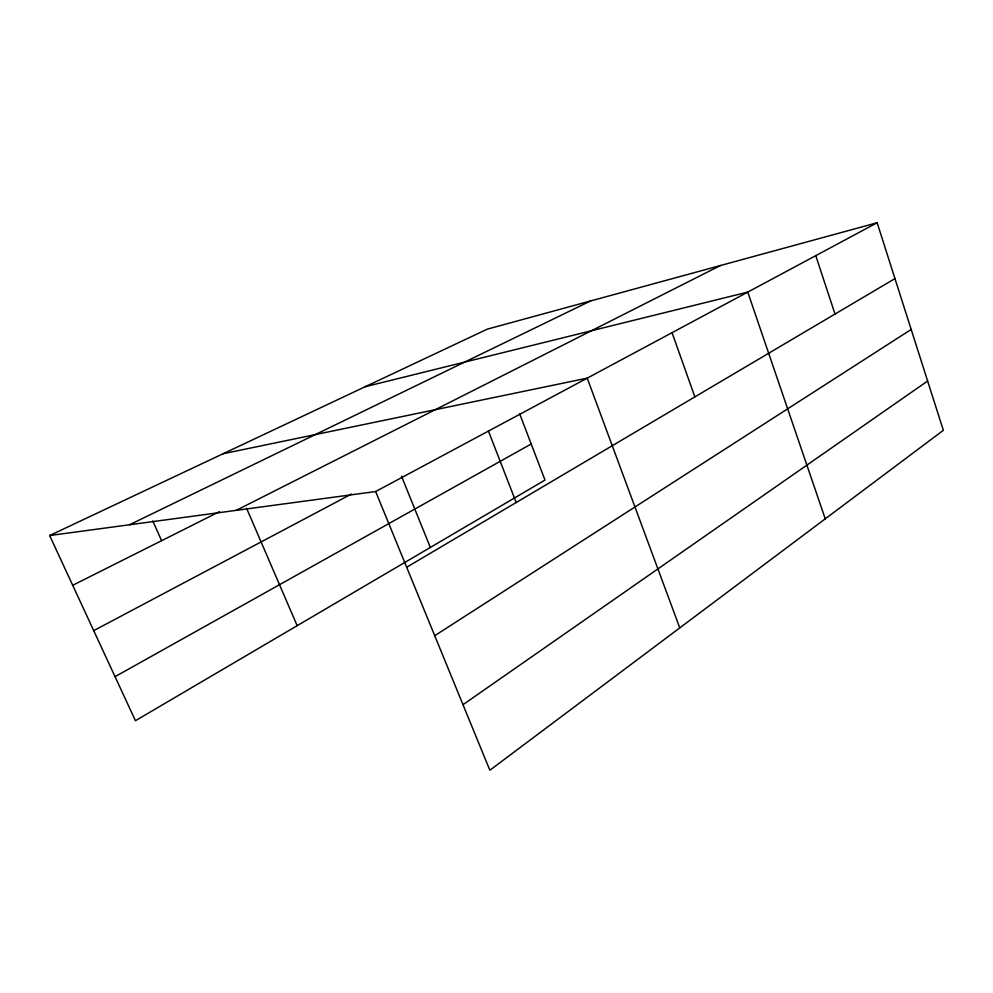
<?xml version="1.0" encoding="UTF-8"?>
<svg xmlns="http://www.w3.org/2000/svg" width="993" height="993" viewBox="0 0 993 993"><rect width="100%" height="100%" fill="white"/><g stroke="black" fill="none" stroke-linecap="round" stroke-linejoin="round"><path stroke-width="1.49" d="M462.999 704.695L927.623 381.027M434.723 635.694L911.177 329.453M406.683 567.239L894.966 278.611M115.039 676.667L531.205 443.995M375.652 491.535L877.154 222.755L943.35 430.317L489.859 770.245L375.652 491.535L49.65 535.537L135.445 720.707L545.008 480.066L519.587 413.647M93.714 630.629L351.423 494.067M236.222 510.352L720.384 265.541M72.7 585.299L219.515 511.631M129.549 524.751L590.624 300.953M49.65 535.537L487.24 329.167L877.154 222.755M365.275 386.687L747.766 292.103L825.245 518.855M223.09 453.751L587.223 378.147L679.771 627.899M152.798 520.977L161.598 540.688M246.587 508.279L297.168 625.689M401.507 476.206L430.341 547.441M488.432 431.086L516.199 502.508M672.05 332.68L694.864 396.89M815.762 255.66L835.014 314.049"/></g></svg>
